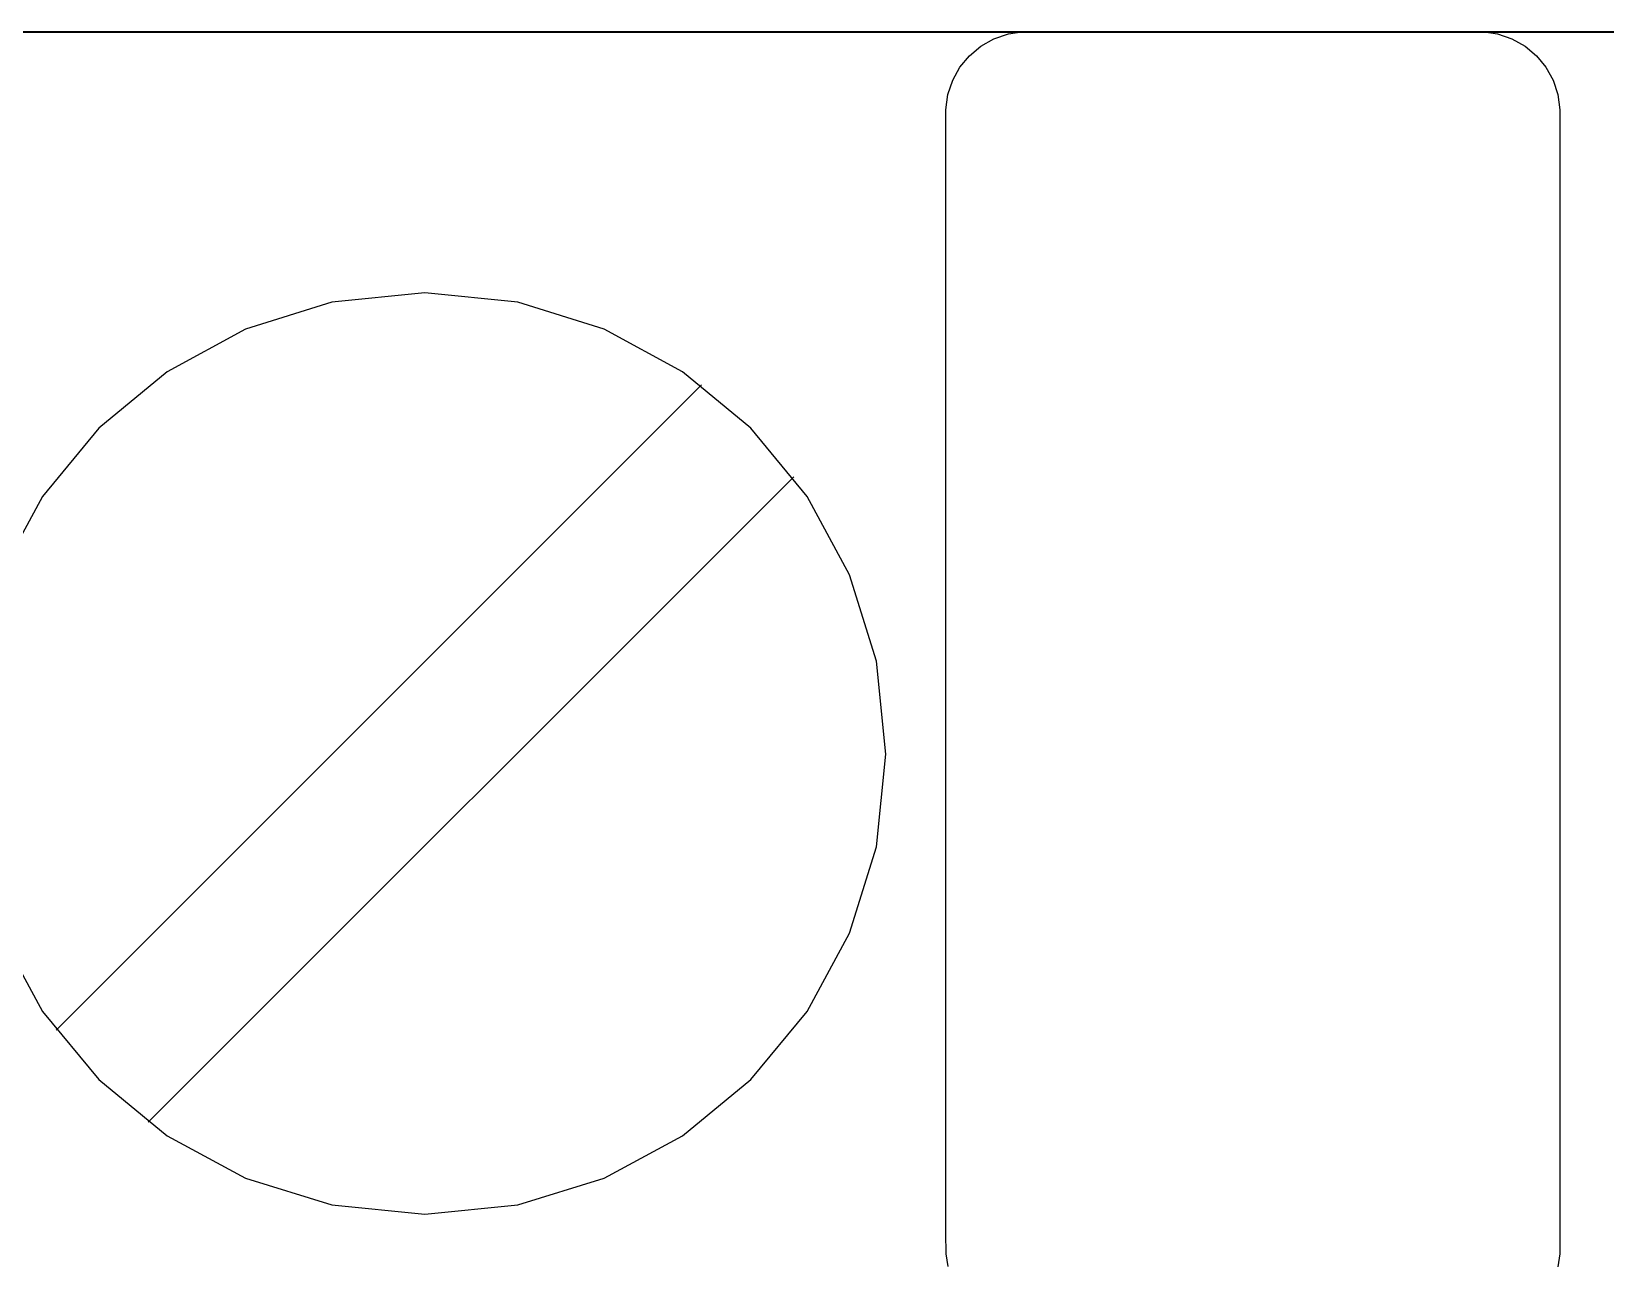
# Model space of a CAD drawing. Extents: x 1 to 47.7, y 0.2 to 35.
# Drawn here: x 29.128 to 29.699, y 9.739 to 10.185 of the extents above; entities that cross this region are included whole.
import ezdxf

# ---------------------------------------------------------------- set-up
doc = ezdxf.new("R2010")
doc.units = 0
doc.header["$MEASUREMENT"] = 0
for name, color, linetype in [('7_1__EMPTY_IO_BOARD_POSITI', 7, 'CONTINUOUS'), ('7_2___8__INDEPENDENT_INPUT', 7, 'CONTINUOUS'), ('7_3___8__OPTOISO_INDEPENDE', 7, 'CONTINUOUS'), ('7_4___24__OPTOISO_INDEPEND', 7, 'CONTINUOUS'), ('7_5___8__INDEPENDENT_INPUT', 7, 'CONTINUOUS'), ('7_6____8__INDEPENDENT_INPU', 7, 'CONTINUOUS'), ('7_7____8__OPTOISO_INDEPEND', 7, 'CONTINUOUS'), ('7_8____8__OPTOISO_INDEPEND', 7, 'CONTINUOUS')]:
    doc.layers.add(name, color=color, linetype=linetype)

msp = doc.modelspace()

# ---------------------------------------------------------------- linework, layer by layer
at = {"layer": '7_1__EMPTY_IO_BOARD_POSITI'}
msp.add_lwpolyline([(29.02899, 10.1852), (29.43663, 10.1852), (29.63686, 10.1852), (29.83305, 10.1852), (30.024, 10.1852), (30.20845, 10.1852), (30.29787, 10.1852), (30.3852, 10.1852)], dxfattribs=at)
at = {"layer": '7_2___8__INDEPENDENT_INPUT'}
for points in [[(30.3469, 10.18526), (30.22109, 10.18526), (30.09127, 10.18526), (29.95788, 10.18526), (29.82138, 10.18526), (29.6822, 10.18526), (29.5408, 10.18526), (29.2531, 10.18526), (28.96184, 10.18526)], [(29.46031, 9.73698), (29.4596, 9.74161), (29.45952, 9.7491), (29.45952, 9.78134), (29.45952, 9.83543), (29.45952, 9.9031), (29.45952, 9.97609), (29.45952, 10.04612), (29.45952, 10.10493), (29.45952, 10.14426), (29.45953, 10.15701), (29.46024, 10.16257), (29.46196, 10.16776), (29.46459, 10.17247), (29.46804, 10.1766), (29.47219, 10.18006), (29.47695, 10.18275), (29.4822, 10.18455), (29.48785, 10.18539), (29.49284, 10.18543), (29.507, 10.18543), (29.52932, 10.18543), (29.55653, 10.18543), (29.58538, 10.18543), (29.61259, 10.18543), (29.63491, 10.18543), (29.64907, 10.18543), (29.65405, 10.18539), (29.65971, 10.18455), (29.66496, 10.18275), (29.66971, 10.18006), (29.67386, 10.1766), (29.6773, 10.17247), (29.67994, 10.16776), (29.68166, 10.16257), (29.68236, 10.15701), (29.68237, 10.14426), (29.68237, 10.10493), (29.68237, 10.04612), (29.68237, 9.97609), (29.68237, 9.9031), (29.68237, 9.83543), (29.68237, 9.78134), (29.68237, 9.7491), (29.6823, 9.7416), (29.68157, 9.73694)], [(29.11615, 9.85801), (29.13158, 9.82963), (29.15202, 9.80491), (29.1768, 9.78451), (29.20524, 9.76911), (29.23667, 9.75938), (29.27042, 9.75599), (29.30412, 9.75938), (29.33551, 9.76911), (29.36393, 9.78451), (29.38868, 9.80491), (29.40911, 9.82963), (29.42454, 9.85801), (29.43429, 9.88938), (29.43769, 9.92306), (29.43429, 9.95677), (29.42454, 9.98818), (29.40911, 10.01662), (29.38868, 10.04142), (29.36393, 10.06188), (29.33551, 10.07734), (29.30412, 10.08711), (29.27042, 10.09052), (29.23667, 10.08711), (29.20524, 10.07734), (29.1768, 10.06188), (29.15202, 10.04142), (29.13158, 10.01662), (29.11615, 9.98818)], [(29.13658, 9.82283), (29.37085, 10.0571)], [(29.17, 9.78941), (29.40427, 10.02368)]]:
    msp.add_lwpolyline(points, dxfattribs=at)
at = {"layer": '7_3___8__OPTOISO_INDEPENDE'}
for points in [[(30.3469, 10.18526), (30.22109, 10.18526), (30.09127, 10.18526), (29.95788, 10.18526), (29.82138, 10.18526), (29.6822, 10.18526), (29.5408, 10.18526), (29.2531, 10.18526), (28.96184, 10.18526)], [(29.46031, 9.73698), (29.4596, 9.74161), (29.45952, 9.7491), (29.45952, 9.78134), (29.45952, 9.83543), (29.45952, 9.9031), (29.45952, 9.97609), (29.45952, 10.04612), (29.45952, 10.10493), (29.45952, 10.14426), (29.45953, 10.15701), (29.46024, 10.16257), (29.46196, 10.16776), (29.46459, 10.17247), (29.46804, 10.1766), (29.47219, 10.18006), (29.47695, 10.18275), (29.4822, 10.18455), (29.48785, 10.18539), (29.49284, 10.18543), (29.507, 10.18543), (29.52932, 10.18543), (29.55653, 10.18543), (29.58538, 10.18543), (29.61259, 10.18543), (29.63491, 10.18543), (29.64907, 10.18543), (29.65405, 10.18539), (29.65971, 10.18455), (29.66496, 10.18275), (29.66971, 10.18006), (29.67386, 10.1766), (29.6773, 10.17247), (29.67994, 10.16776), (29.68166, 10.16257), (29.68236, 10.15701), (29.68237, 10.14426), (29.68237, 10.10493), (29.68237, 10.04612), (29.68237, 9.97609), (29.68237, 9.9031), (29.68237, 9.83543), (29.68237, 9.78134), (29.68237, 9.7491), (29.6823, 9.7416), (29.68157, 9.73694)], [(29.11615, 9.85801), (29.13158, 9.82963), (29.15202, 9.80491), (29.1768, 9.78451), (29.20524, 9.76911), (29.23667, 9.75938), (29.27042, 9.75599), (29.30412, 9.75938), (29.33551, 9.76911), (29.36393, 9.78451), (29.38868, 9.80491), (29.40911, 9.82963), (29.42454, 9.85801), (29.43429, 9.88938), (29.43769, 9.92306), (29.43429, 9.95677), (29.42454, 9.98818), (29.40911, 10.01662), (29.38868, 10.04142), (29.36393, 10.06188), (29.33551, 10.07734), (29.30412, 10.08711), (29.27042, 10.09052), (29.23667, 10.08711), (29.20524, 10.07734), (29.1768, 10.06188), (29.15202, 10.04142), (29.13158, 10.01662), (29.11615, 9.98818)], [(29.13658, 9.82283), (29.37085, 10.0571)], [(29.17, 9.78941), (29.40427, 10.02368)]]:
    msp.add_lwpolyline(points, dxfattribs=at)
at = {"layer": '7_4___24__OPTOISO_INDEPEND'}
for points in [[(30.3469, 10.18526), (30.22109, 10.18526), (30.09127, 10.18526), (29.95788, 10.18526), (29.82138, 10.18526), (29.6822, 10.18526), (29.5408, 10.18526), (29.2531, 10.18526), (28.96184, 10.18526)], [(29.46031, 9.73698), (29.4596, 9.74161), (29.45952, 9.7491), (29.45952, 9.78134), (29.45952, 9.83543), (29.45952, 9.9031), (29.45952, 9.97609), (29.45952, 10.04612), (29.45952, 10.10493), (29.45952, 10.14426), (29.45953, 10.15701), (29.46024, 10.16257), (29.46196, 10.16776), (29.46459, 10.17247), (29.46804, 10.1766), (29.47219, 10.18006), (29.47695, 10.18275), (29.4822, 10.18455), (29.48785, 10.18539), (29.49284, 10.18543), (29.507, 10.18543), (29.52932, 10.18543), (29.55653, 10.18543), (29.58538, 10.18543), (29.61259, 10.18543), (29.63491, 10.18543), (29.64907, 10.18543), (29.65405, 10.18539), (29.65971, 10.18455), (29.66496, 10.18275), (29.66971, 10.18006), (29.67386, 10.1766), (29.6773, 10.17247), (29.67994, 10.16776), (29.68166, 10.16257), (29.68236, 10.15701), (29.68237, 10.14426), (29.68237, 10.10493), (29.68237, 10.04612), (29.68237, 9.97609), (29.68237, 9.9031), (29.68237, 9.83543), (29.68237, 9.78134), (29.68237, 9.7491), (29.6823, 9.7416), (29.68157, 9.73694)], [(29.11615, 9.85801), (29.13158, 9.82963), (29.15202, 9.80491), (29.1768, 9.78451), (29.20524, 9.76911), (29.23667, 9.75938), (29.27042, 9.75599), (29.30412, 9.75938), (29.33551, 9.76911), (29.36393, 9.78451), (29.38868, 9.80491), (29.40911, 9.82963), (29.42454, 9.85801), (29.43429, 9.88938), (29.43769, 9.92306), (29.43429, 9.95677), (29.42454, 9.98818), (29.40911, 10.01662), (29.38868, 10.04142), (29.36393, 10.06188), (29.33551, 10.07734), (29.30412, 10.08711), (29.27042, 10.09052), (29.23667, 10.08711), (29.20524, 10.07734), (29.1768, 10.06188), (29.15202, 10.04142), (29.13158, 10.01662), (29.11615, 9.98818)], [(29.13658, 9.82283), (29.37085, 10.0571)], [(29.17, 9.78941), (29.40427, 10.02368)]]:
    msp.add_lwpolyline(points, dxfattribs=at)
at = {"layer": '7_5___8__INDEPENDENT_INPUT'}
for points in [[(30.3469, 10.18526), (30.22109, 10.18526), (30.09127, 10.18526), (29.95788, 10.18526), (29.82138, 10.18526), (29.6822, 10.18526), (29.5408, 10.18526), (29.2531, 10.18526), (28.96184, 10.18526)], [(29.46031, 9.73698), (29.4596, 9.74161), (29.45952, 9.7491), (29.45952, 9.78134), (29.45952, 9.83543), (29.45952, 9.9031), (29.45952, 9.97609), (29.45952, 10.04612), (29.45952, 10.10493), (29.45952, 10.14426), (29.45953, 10.15701), (29.46024, 10.16257), (29.46196, 10.16776), (29.46459, 10.17247), (29.46804, 10.1766), (29.47219, 10.18006), (29.47695, 10.18275), (29.4822, 10.18455), (29.48785, 10.18539), (29.49284, 10.18543), (29.507, 10.18543), (29.52932, 10.18543), (29.55653, 10.18543), (29.58538, 10.18543), (29.61259, 10.18543), (29.63491, 10.18543), (29.64907, 10.18543), (29.65405, 10.18539), (29.65971, 10.18455), (29.66496, 10.18275), (29.66971, 10.18006), (29.67386, 10.1766), (29.6773, 10.17247), (29.67994, 10.16776), (29.68166, 10.16257), (29.68236, 10.15701), (29.68237, 10.14426), (29.68237, 10.10493), (29.68237, 10.04612), (29.68237, 9.97609), (29.68237, 9.9031), (29.68237, 9.83543), (29.68237, 9.78134), (29.68237, 9.7491), (29.6823, 9.7416), (29.68157, 9.73694)], [(29.11615, 9.85801), (29.13158, 9.82963), (29.15202, 9.80491), (29.1768, 9.78451), (29.20524, 9.76911), (29.23667, 9.75938), (29.27042, 9.75599), (29.30412, 9.75938), (29.33551, 9.76911), (29.36393, 9.78451), (29.38868, 9.80491), (29.40911, 9.82963), (29.42454, 9.85801), (29.43429, 9.88938), (29.43769, 9.92306), (29.43429, 9.95677), (29.42454, 9.98818), (29.40911, 10.01662), (29.38868, 10.04142), (29.36393, 10.06188), (29.33551, 10.07734), (29.30412, 10.08711), (29.27042, 10.09052), (29.23667, 10.08711), (29.20524, 10.07734), (29.1768, 10.06188), (29.15202, 10.04142), (29.13158, 10.01662), (29.11615, 9.98818)], [(29.13658, 9.82283), (29.37085, 10.0571)], [(29.17, 9.78941), (29.40427, 10.02368)]]:
    msp.add_lwpolyline(points, dxfattribs=at)
at = {"layer": '7_6____8__INDEPENDENT_INPU'}
for points in [[(30.3469, 10.18526), (30.22109, 10.18526), (30.09127, 10.18526), (29.95788, 10.18526), (29.82138, 10.18526), (29.6822, 10.18526), (29.5408, 10.18526), (29.2531, 10.18526), (28.96184, 10.18526)], [(29.46031, 9.73698), (29.4596, 9.74161), (29.45952, 9.7491), (29.45952, 9.78134), (29.45952, 9.83543), (29.45952, 9.9031), (29.45952, 9.97609), (29.45952, 10.04612), (29.45952, 10.10493), (29.45952, 10.14426), (29.45953, 10.15701), (29.46024, 10.16257), (29.46196, 10.16776), (29.46459, 10.17247), (29.46804, 10.1766), (29.47219, 10.18006), (29.47695, 10.18275), (29.4822, 10.18455), (29.48785, 10.18539), (29.49284, 10.18543), (29.507, 10.18543), (29.52932, 10.18543), (29.55653, 10.18543), (29.58538, 10.18543), (29.61259, 10.18543), (29.63491, 10.18543), (29.64907, 10.18543), (29.65405, 10.18539), (29.65971, 10.18455), (29.66496, 10.18275), (29.66971, 10.18006), (29.67386, 10.1766), (29.6773, 10.17247), (29.67994, 10.16776), (29.68166, 10.16257), (29.68236, 10.15701), (29.68237, 10.14426), (29.68237, 10.10493), (29.68237, 10.04612), (29.68237, 9.97609), (29.68237, 9.9031), (29.68237, 9.83543), (29.68237, 9.78134), (29.68237, 9.7491), (29.6823, 9.7416), (29.68157, 9.73694)], [(29.11615, 9.85801), (29.13158, 9.82963), (29.15202, 9.80491), (29.1768, 9.78451), (29.20524, 9.76911), (29.23667, 9.75938), (29.27042, 9.75599), (29.30412, 9.75938), (29.33551, 9.76911), (29.36393, 9.78451), (29.38868, 9.80491), (29.40911, 9.82963), (29.42454, 9.85801), (29.43429, 9.88938), (29.43769, 9.92306), (29.43429, 9.95677), (29.42454, 9.98818), (29.40911, 10.01662), (29.38868, 10.04142), (29.36393, 10.06188), (29.33551, 10.07734), (29.30412, 10.08711), (29.27042, 10.09052), (29.23667, 10.08711), (29.20524, 10.07734), (29.1768, 10.06188), (29.15202, 10.04142), (29.13158, 10.01662), (29.11615, 9.98818)], [(29.13658, 9.82283), (29.37085, 10.0571)], [(29.17, 9.78941), (29.40427, 10.02368)]]:
    msp.add_lwpolyline(points, dxfattribs=at)
at = {"layer": '7_7____8__OPTOISO_INDEPEND'}
for points in [[(30.3469, 10.18526), (30.22109, 10.18526), (30.09127, 10.18526), (29.95788, 10.18526), (29.82138, 10.18526), (29.6822, 10.18526), (29.5408, 10.18526), (29.2531, 10.18526), (28.96184, 10.18526)], [(29.46031, 9.73698), (29.4596, 9.74161), (29.45952, 9.7491), (29.45952, 9.78134), (29.45952, 9.83543), (29.45952, 9.9031), (29.45952, 9.97609), (29.45952, 10.04612), (29.45952, 10.10493), (29.45952, 10.14426), (29.45953, 10.15701), (29.46024, 10.16257), (29.46196, 10.16776), (29.46459, 10.17247), (29.46804, 10.1766), (29.47219, 10.18006), (29.47695, 10.18275), (29.4822, 10.18455), (29.48785, 10.18539), (29.49284, 10.18543), (29.507, 10.18543), (29.52932, 10.18543), (29.55653, 10.18543), (29.58538, 10.18543), (29.61259, 10.18543), (29.63491, 10.18543), (29.64907, 10.18543), (29.65405, 10.18539), (29.65971, 10.18455), (29.66496, 10.18275), (29.66971, 10.18006), (29.67386, 10.1766), (29.6773, 10.17247), (29.67994, 10.16776), (29.68166, 10.16257), (29.68236, 10.15701), (29.68237, 10.14426), (29.68237, 10.10493), (29.68237, 10.04612), (29.68237, 9.97609), (29.68237, 9.9031), (29.68237, 9.83543), (29.68237, 9.78134), (29.68237, 9.7491), (29.6823, 9.7416), (29.68157, 9.73694)], [(29.11615, 9.85801), (29.13158, 9.82963), (29.15202, 9.80491), (29.1768, 9.78451), (29.20524, 9.76911), (29.23667, 9.75938), (29.27042, 9.75599), (29.30412, 9.75938), (29.33551, 9.76911), (29.36393, 9.78451), (29.38868, 9.80491), (29.40911, 9.82963), (29.42454, 9.85801), (29.43429, 9.88938), (29.43769, 9.92306), (29.43429, 9.95677), (29.42454, 9.98818), (29.40911, 10.01662), (29.38868, 10.04142), (29.36393, 10.06188), (29.33551, 10.07734), (29.30412, 10.08711), (29.27042, 10.09052), (29.23667, 10.08711), (29.20524, 10.07734), (29.1768, 10.06188), (29.15202, 10.04142), (29.13158, 10.01662), (29.11615, 9.98818)], [(29.13658, 9.82283), (29.37085, 10.0571)], [(29.17, 9.78941), (29.40427, 10.02368)]]:
    msp.add_lwpolyline(points, dxfattribs=at)
at = {"layer": '7_8____8__OPTOISO_INDEPEND'}
for points in [[(30.3469, 10.18526), (30.22109, 10.18526), (30.09127, 10.18526), (29.95788, 10.18526), (29.82138, 10.18526), (29.6822, 10.18526), (29.5408, 10.18526), (29.2531, 10.18526), (28.96184, 10.18526)], [(29.46031, 9.73698), (29.4596, 9.74161), (29.45952, 9.7491), (29.45952, 9.78134), (29.45952, 9.83543), (29.45952, 9.9031), (29.45952, 9.97609), (29.45952, 10.04612), (29.45952, 10.10493), (29.45952, 10.14426), (29.45953, 10.15701), (29.46024, 10.16257), (29.46196, 10.16776), (29.46459, 10.17247), (29.46804, 10.1766), (29.47219, 10.18006), (29.47695, 10.18275), (29.4822, 10.18455), (29.48785, 10.18539), (29.49284, 10.18543), (29.507, 10.18543), (29.52932, 10.18543), (29.55653, 10.18543), (29.58538, 10.18543), (29.61259, 10.18543), (29.63491, 10.18543), (29.64907, 10.18543), (29.65405, 10.18539), (29.65971, 10.18455), (29.66496, 10.18275), (29.66971, 10.18006), (29.67386, 10.1766), (29.6773, 10.17247), (29.67994, 10.16776), (29.68166, 10.16257), (29.68236, 10.15701), (29.68237, 10.14426), (29.68237, 10.10493), (29.68237, 10.04612), (29.68237, 9.97609), (29.68237, 9.9031), (29.68237, 9.83543), (29.68237, 9.78134), (29.68237, 9.7491), (29.6823, 9.7416), (29.68157, 9.73694)], [(29.11615, 9.85801), (29.13158, 9.82963), (29.15202, 9.80491), (29.1768, 9.78451), (29.20524, 9.76911), (29.23667, 9.75938), (29.27042, 9.75599), (29.30412, 9.75938), (29.33551, 9.76911), (29.36393, 9.78451), (29.38868, 9.80491), (29.40911, 9.82963), (29.42454, 9.85801), (29.43429, 9.88938), (29.43769, 9.92306), (29.43429, 9.95677), (29.42454, 9.98818), (29.40911, 10.01662), (29.38868, 10.04142), (29.36393, 10.06188), (29.33551, 10.07734), (29.30412, 10.08711), (29.27042, 10.09052), (29.23667, 10.08711), (29.20524, 10.07734), (29.1768, 10.06188), (29.15202, 10.04142), (29.13158, 10.01662), (29.11615, 9.98818)], [(29.13658, 9.82283), (29.37085, 10.0571)], [(29.17, 9.78941), (29.40427, 10.02368)]]:
    msp.add_lwpolyline(points, dxfattribs=at)

doc.saveas('drawing.dxf')
